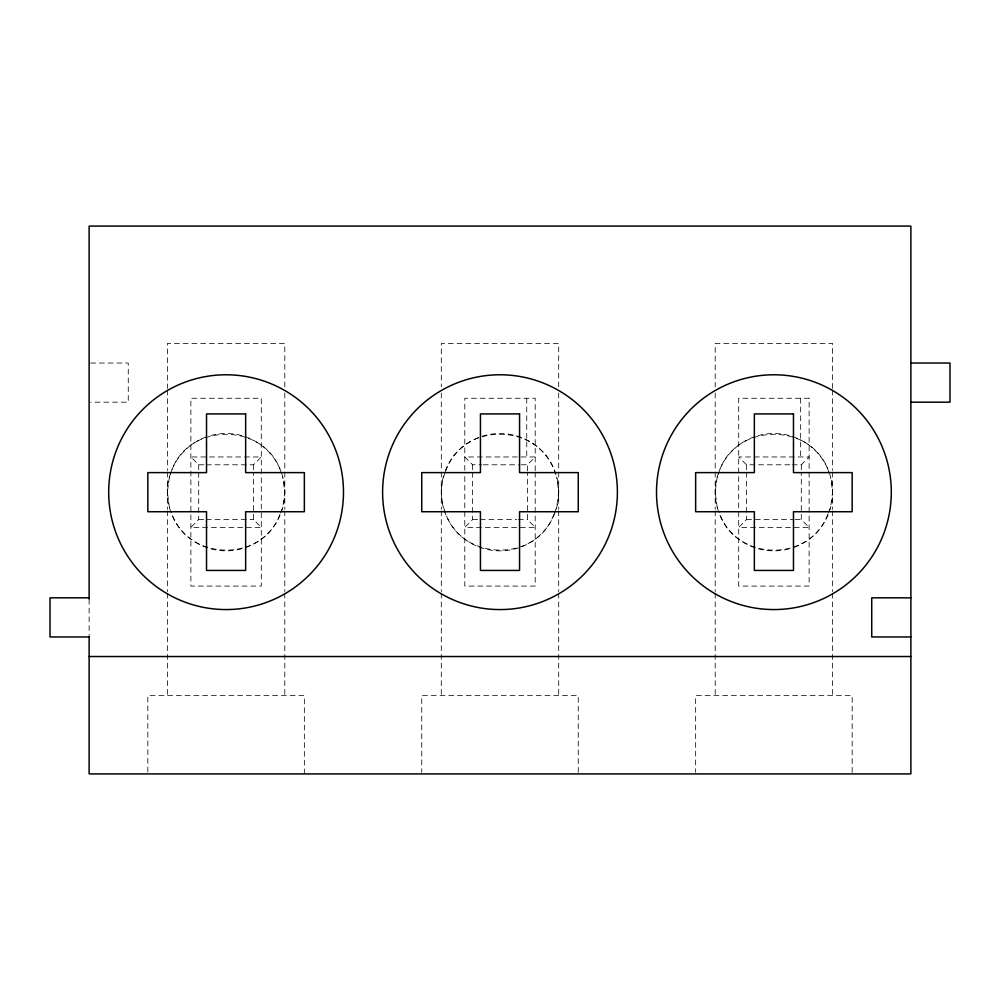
<?xml version="1.0" encoding="UTF-8"?>
<svg xmlns="http://www.w3.org/2000/svg" width="1000" height="1000" viewBox="0 0 1000 1000"><rect width="100%" height="100%" fill="white"/><g stroke="black" fill="none" stroke-linecap="round" stroke-linejoin="round"><path stroke-width="0.75" stroke-dasharray="5 3.75" d="M169.387 476.987L167.387 492.175L169.387 507.362L170.562 510.2M717.212 476.987L715.212 492.175L717.212 507.362L718.388 510.2M170.562 474.15C185.287 421.075 266.887 421.075 281.613 474.15M279.85 514.438C262.625 563.462 185.938 561.375 171.15 511.613M280.438 513.025L282.787 507.362L284.788 492.175L282.787 476.987M445.062 472.738C440.375 484.487 440.5 498.275 444.475 510.2M445.65 471.325C462.212 420.4 541.362 422.625 555.525 474.15M553.763 514.438C536.538 563.462 459.85 561.375 445.062 511.613M554.35 513.025L556.7 507.362L558.7 492.175L556.7 476.987M718.388 474.15C733.112 421.075 814.712 421.075 829.438 474.15M827.675 514.438C810.45 563.462 733.763 561.375 718.975 511.613M828.263 513.025L830.612 507.362L832.613 492.175L830.612 476.987M198.7 472.388L198.7 519.562L190.875 527.388L261.3 527.388L253.475 519.562L253.475 472.388M206.3 464.787L253.475 464.787L261.3 456.962L190.875 456.962L198.7 464.787L204.788 464.787M472.612 472.388L472.612 519.562L464.787 527.388L535.212 527.388L527.388 519.562L527.388 472.388M527.388 470.875L527.388 464.787L535.212 456.962L464.787 456.962L472.612 464.787L481.737 464.787M746.525 472.388L746.525 519.562L738.7 527.388L809.125 527.388L801.3 519.562L801.3 472.388M792.175 464.787L801.3 464.787L809.125 456.962L738.7 456.962L746.525 464.787L790.65 464.787M90.638 363.038L128.262 363.038L128.262 402.175L90.638 402.175M483.263 464.787L519.788 464.787M521.3 464.787L527.388 464.787M198.7 519.562L204.788 519.562M206.3 519.562L253.475 519.562M472.612 519.562L478.7 519.562M480.213 519.562L516.737 519.562M518.263 519.562L527.388 519.562M746.525 519.562L793.7 519.562M795.212 519.562L801.3 519.562M852.175 772.375L852.175 695.65L695.65 695.65L695.65 772.375M832.613 388.4L832.613 343.475L715.212 343.475L715.212 386.85M832.613 389.95L832.613 470.487M832.613 472.038L832.613 509.263M832.613 510.812L832.613 591.587M832.613 593.138L832.613 695.65M801.3 464.787L801.3 470.875M800.662 398.263L800.662 456.962M746.525 464.787L746.525 470.875M715.212 393.038L715.212 470.487M715.212 472.038L715.212 509.263M715.212 510.812L715.212 591.587M715.212 593.138L715.212 695.65M578.263 772.375L578.263 695.65L421.737 695.65L421.737 772.375M558.7 386.85L558.7 343.475L441.3 343.475L441.3 386.85M558.7 393.038L558.7 470.487M558.7 472.038L558.7 509.263M558.7 510.812L558.7 591.587M558.7 593.138L558.7 695.65M535.212 470.737L535.212 398.263L464.787 398.263L464.787 470.737M535.212 472.262L535.212 586.087L464.787 586.087L464.787 472.262M526.75 398.263L526.75 456.962M472.612 464.787L472.612 470.875M441.3 393.038L441.3 470.487M441.3 472.038L441.3 509.263M441.3 510.812L441.3 591.587M441.3 593.138L441.3 695.65M304.35 773.913L304.35 695.65L147.825 695.65L147.825 772.375M284.788 386.85L284.788 343.475L167.387 343.475L167.387 388.4M284.788 393.038L284.788 470.487M284.788 472.038L284.788 509.263M284.788 510.812L284.788 591.587M284.788 593.138L284.788 695.65M261.3 473.8L261.3 398.263L190.875 398.263L190.875 586.087L261.3 586.087L261.3 475.325M253.475 464.787L253.475 470.875M198.7 464.787L198.7 470.875M167.387 389.95L167.387 470.487M167.387 472.038L167.387 509.263M167.387 510.812L167.387 591.587M167.387 593.138L167.387 695.65M89.125 599.325L89.125 635.45M281.425 472.6A58.7 58.7 0 0 1 245.188 547.675A58.7 58.7 0 0 1 170.425 510.788A58.7 58.7 0 0 1 207.963 436.35M210.9 435.475A58.7 58.7 0 0 1 280.887 471.15M789.1 548.875A58.7 58.7 0 0 1 716.963 477.962A58.7 58.7 0 0 1 813.95 449.25A58.7 58.7 0 0 1 792.038 548M445.2 471.15A58.7 58.7 0 0 1 545.288 454.825A58.7 58.7 0 0 1 510.2 549.975A58.7 58.7 0 0 1 444.663 472.6M809.125 398.263L738.7 398.263L738.7 586.087L809.125 586.087L809.125 398.263"/><path stroke-width="1.5" d="M910.875 363.038L950 363.038L950 402.175L910.875 402.175M89.125 597.825L50 597.825L50 636.962L89.125 636.962M910.875 597.825L871.737 597.825L871.737 636.962L910.875 636.962M89.125 656.525L910.875 656.525M89.125 598.975L89.125 226.088L910.875 226.088L910.875 773.913L89.125 773.913L89.125 636.462M245.65 413.913L206.525 413.913L206.525 472.612L147.825 472.612L147.825 511.737L206.525 511.737L206.525 570.438L245.65 570.438L245.65 511.737L304.35 511.737L304.35 472.612L245.65 472.612L245.65 413.913M519.562 413.913L480.438 413.913L480.438 472.612L421.737 472.612L421.737 511.737L480.438 511.737L480.438 570.438L519.562 570.438L519.562 511.737L578.263 511.737L578.263 472.612L519.562 472.612L519.562 413.913M793.475 413.913L754.35 413.913L754.35 472.612L695.65 472.612L695.65 511.737L754.35 511.737L754.35 570.438L793.475 570.438L793.475 511.737L852.175 511.737L852.175 472.612L793.475 472.612L793.475 413.913M167.387 593.837A117.387 117.387 0 0 0 343.475 492.175A117.387 117.387 0 0 0 167.387 390.513A117.387 117.387 0 0 0 167.387 593.837M715.212 593.837A117.387 117.387 0 0 0 891.3 492.175A117.387 117.387 0 0 0 715.212 390.513A117.387 117.387 0 0 0 715.212 593.837M441.3 593.837A117.387 117.387 0 0 0 617.388 492.175A117.387 117.387 0 0 0 441.3 390.513A117.387 117.387 0 0 0 441.3 593.837"/></g></svg>
